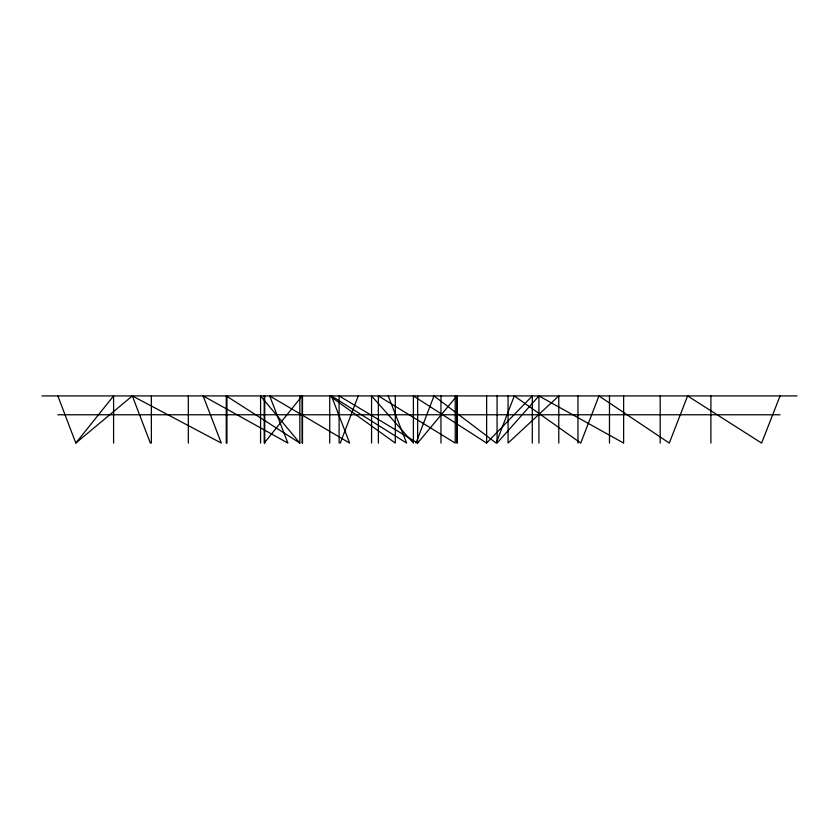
<?xml version="1.0" encoding="UTF-8"?>
<svg xmlns="http://www.w3.org/2000/svg" width="839" height="839" viewBox="0 0 839 839"><rect width="100%" height="100%" fill="white"/><g stroke="black" fill="none" stroke-linecap="round" stroke-linejoin="round"><path stroke-width="1.26" d="M532.293 443.076L532.304 395.924L486.63 443.076L413.396 395.924L413.396 443.076L371.562 395.924L371.562 443.076M710.895 443.076L710.895 395.924M340.288 443.076L358.253 395.924M415.955 443.076L433.983 395.924L496.185 443.076L514.286 395.924L580.745 443.076L598.941 395.924L669.291 443.076L687.602 395.924L761.602 443.076L780.06 395.924M57.839 395.924L75.804 443.076L113.59 395.924L113.59 443.076M339.103 443.076L339.103 395.924L417.644 443.076L456.919 395.924L456.919 443.076M623.629 395.924L623.629 443.076L538.911 395.924L497.076 443.076L497.076 395.924M75.804 443.076L132.331 395.924L221.297 443.076L203.122 395.924L287.882 443.076L269.686 395.924L349.643 443.076L331.436 395.924L406.642 443.076L388.195 395.924M41.95 395.924L797.05 395.924M57.839 414.77L780.06 414.77M299.838 395.924L299.838 443.076L226.257 395.924L226.257 443.076M299.838 443.076L260.572 395.945L260.572 443.076M132.331 395.924L150.38 443.076M660.188 395.924L660.188 443.076M609.481 395.924L609.481 443.076M577.966 395.924L577.966 443.076M558.774 443.076L558.774 395.924L508.067 443.076L508.067 395.924M538.911 395.924L538.911 443.076M486.63 395.924L486.63 443.076M457.36 395.924L457.36 443.076M455.231 395.924L455.231 443.076L378.379 395.924L378.379 443.076M440.968 395.924L440.968 443.076M417.644 395.924L417.644 443.076M395.305 395.924L395.305 443.076L329.727 395.924L329.727 443.076M302.512 395.924L302.512 443.076M302.134 443.076L302.134 395.924L264.201 443.076L264.201 395.924M264.725 395.924L264.725 443.076M226.939 395.924L226.939 443.076M188.324 395.924L188.324 443.076M151.366 395.924L151.366 443.076"/></g></svg>
